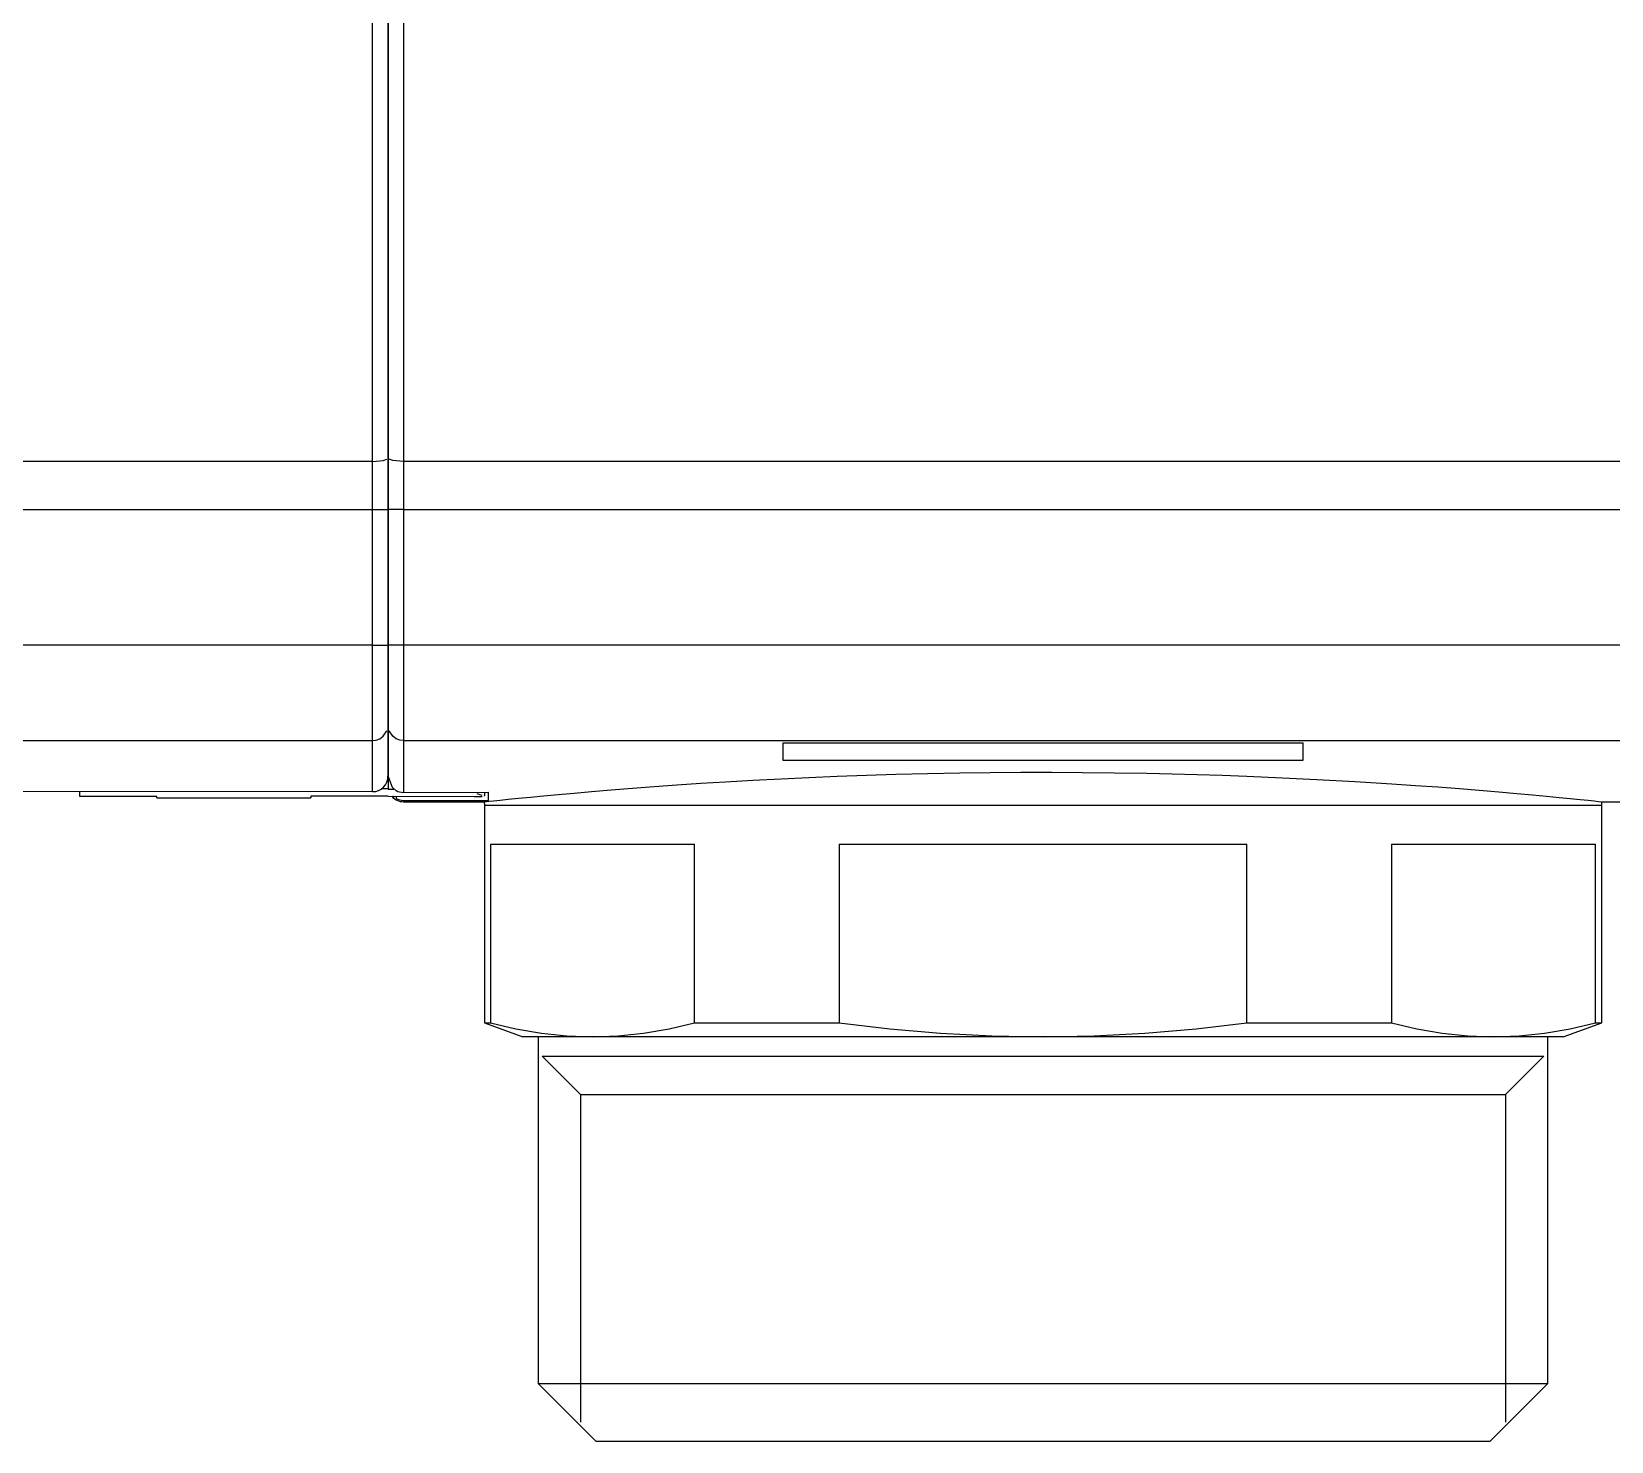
# Model space of a CAD drawing. Header units: millimetres. Extents: x 441156 to 441876, y 4514765 to 4515211.
# Drawn here: x 441490.2353 to 441490.4403, y 4514935.9841 to 4514936.167 of the extents above; entities that cross this region are included whole.
import ezdxf

# ---------------------------------------------------------------- set-up
doc = ezdxf.new("R2010")
doc.units = ezdxf.units.MM
doc.layers.add('Collettore SL', color=7, linetype='Continuous')
doc.layers.add('Piantone', color=5, linetype='Continuous')

msp = doc.modelspace()

# ---------------------------------------------------------------- linework, layer by layer
at = {"layer": 'Collettore SL', "color": 254, "linetype": 'Continuous'}
for p, q in [((441490.2795003174, 4514936.11122973), (441490.2795003174, 4514936.291894717)), ((441490.2815003174, 4514936.11164697), (441490.2815003174, 4514936.291477477)), ((441490.2815003174, 4514936.291477477), (441490.2815003174, 4514936.11164697)), ((441490.2835003174, 4514936.291894717), (441490.2835003174, 4514936.11122973)), ((441490.2795003174, 4514936.11122973), (441490.0335003174, 4514936.11122973)), ((441490.2795003174, 4514936.104971128), (441490.2795003174, 4514936.11122973)), ((441490.2815003174, 4514936.104971128), (441490.2815003174, 4514936.11164697)), ((441490.2815003174, 4514936.11164697), (441490.2815003174, 4514936.104971128)), ((441490.4615003174, 4514936.11122973), (441490.2835003174, 4514936.11122973)), ((441490.2835003174, 4514936.11122973), (441490.2835003174, 4514936.104971128)), ((441490.0335003174, 4514936.104971128), (441490.2795003174, 4514936.104971128)), ((441490.2795003174, 4514936.104971128), (441490.2815003174, 4514936.104971128)), ((441490.2795003174, 4514936.087359665), (441490.2795003174, 4514936.104971128)), ((441490.2835003174, 4514936.104971128), (441490.2815003174, 4514936.104971128)), ((441490.2815003174, 4514936.087359665), (441490.2815003174, 4514936.104971128)), ((441490.2815003174, 4514936.104971128), (441490.2815003174, 4514936.087359665)), ((441490.2835003174, 4514936.104971128), (441490.4615003174, 4514936.104971128)), ((441490.2835003174, 4514936.104971128), (441490.2835003174, 4514936.087359665)), ((441490.2795003174, 4514936.087359665), (441490.0335003174, 4514936.087359665)), ((441490.2795003174, 4514936.07500355), (441490.2795003174, 4514936.087359665)), ((441490.2795003174, 4514936.087359665), (441490.2815003174, 4514936.087359665)), ((441490.2835003174, 4514936.087359665), (441490.2815003174, 4514936.087359665)), ((441490.2815003174, 4514936.076980528), (441490.2815003174, 4514936.087359665)), ((441490.2815003174, 4514936.087359665), (441490.2815003174, 4514936.076980528)), ((441490.2835003174, 4514936.087359665), (441490.2835003174, 4514936.07500355)), ((441490.4615003174, 4514936.087359665), (441490.2835003174, 4514936.087359665)), ((441490.2815003174, 4514936.070375028), (441490.2815003174, 4514936.076980528)), ((441490.2815003174, 4514936.076980528), (441490.2815003174, 4514936.070375028)), ((441490.0335003174, 4514936.07500355), (441490.2795003174, 4514936.07500355)), ((441490.2795003174, 4514936.068370674), (441490.2795003174, 4514936.07500355)), ((441490.2835003174, 4514936.07500355), (441490.4615003174, 4514936.07500355)), ((441490.2835003174, 4514936.07500355), (441490.2835003174, 4514936.068274507)), ((441490.3327503175, 4514936.074716787), (441490.4002503174, 4514936.074716787)), ((441490.3327503175, 4514936.074716787), (441490.3327503175, 4514936.072442361)), ((441490.4002503174, 4514936.072442361), (441490.4002503174, 4514936.074716787)), ((441490.3327503175, 4514936.072442361), (441490.4002503174, 4514936.072442361)), ((441490.2815003174, 4514936.070335217), (441490.2815003174, 4514936.070375028)), ((441490.2815003174, 4514936.070335217), (441490.2815003174, 4514936.068718214)), ((441490.2795003174, 4514936.068370674), (441490.2290003175, 4514936.068357114)), ((441490.2415003174, 4514936.067758853), (441490.2415003174, 4514936.068360464)), ((441490.2515003174, 4514936.067758853), (441490.2415003174, 4514936.067758853)), ((441490.2515003174, 4514936.067561091), (441490.2515003174, 4514936.067758853)), ((441490.2515003174, 4514936.067561091), (441490.2715003174, 4514936.067561091)), ((441490.2815003174, 4514936.067764859), (441490.2715003174, 4514936.067764859)), ((441490.2715003174, 4514936.067764859), (441490.2715003174, 4514936.067561091)), ((441490.2815003174, 4514936.068718214), (441490.2806223028, 4514936.068718214)), ((441490.2815003174, 4514936.068718214), (441490.2815003174, 4514936.068711466)), ((441490.2815003174, 4514936.068711466), (441490.2822503168, 4514936.068713741)), ((441490.2815003174, 4514936.067764859), (441490.2926849187, 4514936.067750849)), ((441490.2825526534, 4514936.067763519), (441490.2825526534, 4514936.067478542)), ((441490.2835003174, 4514936.068274507), (441490.2945003174, 4514936.068308983)), ((441490.2940003175, 4514936.068307405), (441490.2940003175, 4514936.06787013)), ((441490.2940003175, 4514936.067781284), (441490.2940003175, 4514936.06787013)), ((441490.2945003174, 4514936.068308983), (441490.2945003174, 4514936.067225745)), ((441490.2835003174, 4514936.067238582), (441490.2835003174, 4514936.067061091)), ((441490.2835003174, 4514936.067238582), (441490.2945003174, 4514936.067225745)), ((441490.2835003174, 4514936.067061091), (441490.2939916097, 4514936.067061091)), ((441490.2939915734, 4514936.06706317), (441490.2939916097, 4514936.067061091)), ((441490.2939916097, 4514936.067061091), (441490.2945892185, 4514936.06712375)), ((441490.2939916097, 4514936.067061091), (441490.2940152916, 4514936.067061091)), ((441490.2939916097, 4514936.067061091), (441490.2940003175, 4514936.066562223)), ((441490.4390003174, 4514936.066562223), (441490.4390090262, 4514936.067061147)), ((441490.4390090252, 4514936.067061091), (441490.4615003174, 4514936.067061091))]:
    msp.add_line(p, q, dxfattribs=at)
for points in [[(441490.2795003174, 4514936.11122973, 0), (441490.2795701164, 4514936.111229984, 0), (441490.2796398304, 4514936.111230746, 0), (441490.2797093744, 4514936.111232015, 0), (441490.2797786637, 4514936.11123379, 0), (441490.2798476138, 4514936.111236068, 0), (441490.2799161408, 4514936.111238847, 0), (441490.2799841612, 4514936.111242124, 0), (441490.2800515922, 4514936.111245893, 0), (441490.2801183514, 4514936.111250151, 0), (441490.2801843577, 4514936.111254892, 0), (441490.2802495306, 4514936.111260111, 0), (441490.2803137907, 4514936.111265802, 0), (441490.2803770597, 4514936.111271957, 0), (441490.2804392605, 4514936.111278568, 0), (441490.2805003175, 4514936.11128563, 0), (441490.280560156, 4514936.111293131, 0), (441490.2806187032, 4514936.111301062, 0), (441490.2806758879, 4514936.111309416, 0), (441490.2807316404, 4514936.11131818, 0), (441490.2807858926, 4514936.111327345, 0), (441490.2808385786, 4514936.1113369, 0), (441490.2808896342, 4514936.111346832, 0), (441490.280938997, 4514936.11135713, 0), (441490.2809866071, 4514936.111367782, 0), (441490.2810324063, 4514936.111378773, 0), (441490.281076339, 4514936.111390091, 0), (441490.2811183514, 4514936.111401722, 0), (441490.2811583926, 4514936.111413652, 0), (441490.2811964136, 4514936.111425866, 0), (441490.2812323683, 4514936.11143835, 0), (441490.2812662126, 4514936.111451088, 0), (441490.2812979055, 4514936.111464064, 0), (441490.2813274083, 4514936.111477263, 0), (441490.2813546851, 4514936.111490669, 0), (441490.2813797027, 4514936.111504265, 0), (441490.2814024304, 4514936.111518036, 0), (441490.2814228408, 4514936.111531963, 0), (441490.2814409089, 4514936.11154603, 0), (441490.2814566126, 4514936.111560221, 0), (441490.2814699329, 4514936.111574517, 0), (441490.2814808536, 4514936.111588901, 0), (441490.2814893613, 4514936.111603356, 0), (441490.2814954455, 4514936.111617865, 0), (441490.2814990991, 4514936.111632409, 0), (441490.2815003174, 4514936.11164697, 0)], [(441490.2835003174, 4514936.11122973, 0), (441490.2834305185, 4514936.111229984, 0), (441490.2833608045, 4514936.111230746, 0), (441490.2832912605, 4514936.111232015, 0), (441490.2832219712, 4514936.11123379, 0), (441490.2831530211, 4514936.111236068, 0), (441490.2830844941, 4514936.111238847, 0), (441490.2830164736, 4514936.111242124, 0), (441490.2829490427, 4514936.111245893, 0), (441490.2828822834, 4514936.111250151, 0), (441490.2828162772, 4514936.111254892, 0), (441490.2827511043, 4514936.111260111, 0), (441490.2826868442, 4514936.111265802, 0), (441490.2826235751, 4514936.111271957, 0), (441490.2825613743, 4514936.111278568, 0), (441490.2825003174, 4514936.11128563, 0), (441490.2824404789, 4514936.111293131, 0), (441490.2823819316, 4514936.111301062, 0), (441490.2823247469, 4514936.111309416, 0), (441490.2822689945, 4514936.11131818, 0), (441490.2822147422, 4514936.111327345, 0), (441490.2821620562, 4514936.1113369, 0), (441490.2821110007, 4514936.111346832, 0), (441490.2820616378, 4514936.11135713, 0), (441490.2820140278, 4514936.111367782, 0), (441490.2819682286, 4514936.111378773, 0), (441490.2819242959, 4514936.111390091, 0), (441490.2818822835, 4514936.111401722, 0), (441490.2818422423, 4514936.111413652, 0), (441490.2818042213, 4514936.111425866, 0), (441490.2817682666, 4514936.11143835, 0), (441490.2817344223, 4514936.111451088, 0), (441490.2817027293, 4514936.111464064, 0), (441490.2816732265, 4514936.111477263, 0), (441490.2816459498, 4514936.111490669, 0), (441490.2816209322, 4514936.111504265, 0), (441490.2815982044, 4514936.111518036, 0), (441490.2815777941, 4514936.111531963, 0), (441490.281559726, 4514936.11154603, 0), (441490.2815440223, 4514936.111560221, 0), (441490.2815307019, 4514936.111574517, 0), (441490.2815197813, 4514936.111588901, 0), (441490.2815112736, 4514936.111603356, 0), (441490.2815051893, 4514936.111617865, 0), (441490.2815015358, 4514936.111632409, 0), (441490.2815003174, 4514936.11164697, 0)], [(441490.2795003174, 4514936.07500355, 0), (441490.2795701164, 4514936.075004755, 0), (441490.2796398304, 4514936.075008366, 0), (441490.2797093744, 4514936.075014381, 0), (441490.2797786637, 4514936.075022791, 0), (441490.2798476138, 4514936.075033586, 0), (441490.2799161408, 4514936.075046752, 0), (441490.2799841612, 4514936.075062275, 0), (441490.2800515922, 4514936.075080135, 0), (441490.2801183514, 4514936.07510031, 0), (441490.2801843577, 4514936.075122776, 0), (441490.2802495306, 4514936.075147506, 0), (441490.2803137907, 4514936.07517447, 0), (441490.2803770597, 4514936.075203632, 0), (441490.2804392605, 4514936.075234961, 0), (441490.2805003175, 4514936.075268415, 0), (441490.280560156, 4514936.075303956, 0), (441490.2806187032, 4514936.075341539, 0), (441490.2806758879, 4514936.07538112, 0), (441490.2807316404, 4514936.075422648, 0), (441490.2807858926, 4514936.075466075, 0), (441490.2808385786, 4514936.075511348, 0), (441490.2808896342, 4514936.075558409, 0), (441490.280938997, 4514936.075607204, 0), (441490.2809866071, 4514936.075657672, 0), (441490.2810324063, 4514936.075709752, 0), (441490.281076339, 4514936.075763379, 0), (441490.2811183514, 4514936.07581849, 0), (441490.2811583926, 4514936.075875017, 0), (441490.2811964136, 4514936.07593289, 0), (441490.2812323683, 4514936.075992039, 0), (441490.2812662126, 4514936.076052394, 0), (441490.2812979055, 4514936.076113879, 0), (441490.2813274083, 4514936.076176419, 0), (441490.2813546851, 4514936.07623994, 0), (441490.2813797027, 4514936.076304362, 0), (441490.2814024304, 4514936.076369609, 0), (441490.2814228408, 4514936.076435599, 0), (441490.2814409089, 4514936.076502254, 0), (441490.2814566126, 4514936.076569492, 0), (441490.2814699329, 4514936.07663723, 0), (441490.2814808536, 4514936.076705387, 0), (441490.2814893613, 4514936.076773878, 0), (441490.2814954455, 4514936.076842622, 0), (441490.2814990991, 4514936.076911533, 0), (441490.2815003174, 4514936.076980528, 0)], [(441490.2835003174, 4514936.07500355, 0), (441490.2834305185, 4514936.075004755, 0), (441490.2833608045, 4514936.075008366, 0), (441490.2832912605, 4514936.075014381, 0), (441490.2832219712, 4514936.075022791, 0), (441490.2831530211, 4514936.075033586, 0), (441490.2830844941, 4514936.075046752, 0), (441490.2830164736, 4514936.075062275, 0), (441490.2829490427, 4514936.075080135, 0), (441490.2828822834, 4514936.07510031, 0), (441490.2828162772, 4514936.075122776, 0), (441490.2827511043, 4514936.075147506, 0), (441490.2826868442, 4514936.07517447, 0), (441490.2826235751, 4514936.075203632, 0), (441490.2825613743, 4514936.075234961, 0), (441490.2825003174, 4514936.075268415, 0), (441490.2824404789, 4514936.075303956, 0), (441490.2823819316, 4514936.075341539, 0), (441490.2823247469, 4514936.07538112, 0), (441490.2822689945, 4514936.075422648, 0), (441490.2822147422, 4514936.075466075, 0), (441490.2821620562, 4514936.075511348, 0), (441490.2821110007, 4514936.075558409, 0), (441490.2820616378, 4514936.075607204, 0), (441490.2820140278, 4514936.075657672, 0), (441490.2819682286, 4514936.075709752, 0), (441490.2819242959, 4514936.075763379, 0), (441490.2818822835, 4514936.07581849, 0), (441490.2818422423, 4514936.075875017, 0), (441490.2818042213, 4514936.07593289, 0), (441490.2817682666, 4514936.075992039, 0), (441490.2817344223, 4514936.076052394, 0), (441490.2817027293, 4514936.076113879, 0), (441490.2816732265, 4514936.076176419, 0), (441490.2816459498, 4514936.07623994, 0), (441490.2816209322, 4514936.076304362, 0), (441490.2815982044, 4514936.076369609, 0), (441490.2815777941, 4514936.076435599, 0), (441490.281559726, 4514936.076502254, 0), (441490.2815440223, 4514936.076569492, 0), (441490.2815307019, 4514936.07663723, 0), (441490.2815197813, 4514936.076705387, 0), (441490.2815112736, 4514936.076773878, 0), (441490.2815051893, 4514936.076842622, 0), (441490.2815015358, 4514936.076911533, 0), (441490.2815003174, 4514936.076980528, 0)], [(441490.2815003174, 4514936.070335217, 0), (441490.2815003804, 4514936.070318632, 0), (441490.2815056703, 4514936.070182429, 0), (441490.2815195526, 4514936.070046126, 0), (441490.2815423468, 4514936.069909186, 0), (441490.2815742336, 4514936.069772641, 0), (441490.2816243692, 4514936.06961132, 0), (441490.2816885037, 4514936.069451399, 0), (441490.2817686018, 4514936.069291642, 0), (441490.2818148342, 4514936.06921267, 0), (441490.2818651337, 4514936.06913493, 0), (441490.281938398, 4514936.069033919, 0), (441490.2820196488, 4514936.068935473, 0), (441490.282110401, 4514936.068839069, 0), (441490.2821592088, 4514936.068792229, 0), (441490.2822100589, 4514936.068746718, 0), (441490.2822883028, 4514936.068682629, 0), (441490.2823711828, 4514936.068621815, 0), (441490.2824150373, 4514936.068592328, 0), (441490.2824598176, 4514936.068564013, 0), (441490.2825058571, 4514936.068536708, 0), (441490.2825526534, 4514936.068510749, 0)], [(441490.2945892185, 4514936.06712375, 0), (441490.2952104384, 4514936.06718834, 0), (441490.2960453463, 4514936.067274276, 0), (441490.2970964386, 4514936.067381038, 0), (441490.298424017, 4514936.067513613, 0), (441490.2999840857, 4514936.067666165, 0), (441490.301671484, 4514936.067827223, 0), (441490.303560786, 4514936.068002684, 0), (441490.305654757, 4514936.068191141, 0), (441490.3078997681, 4514936.068386163, 0), (441490.3104637159, 4514936.068599987, 0), (441490.3132242098, 4514936.06881958, 0), (441490.3160199161, 4514936.069030735, 0), (441490.3189789212, 4514936.069241893, 0), (441490.3221036117, 4514936.069451097, 0), (441490.325315644, 4514936.069651384, 0), (441490.3288486517, 4514936.069854381, 0), (441490.3325218939, 4514936.070046199, 0), (441490.3361114688, 4514936.070214687, 0), (441490.3398060053, 4514936.070368513, 0), (441490.3436070962, 4514936.070506022, 0), (441490.3474198406, 4514936.070622796, 0), (441490.3515183358, 4514936.07072468, 0), (441490.3556824283, 4514936.070803095, 0), (441490.3596416479, 4514936.070854181, 0), (441490.3636341754, 4514936.070882525, 0), (441490.367660487, 4514936.07088754, 0), (441490.3716211625, 4514936.070869379, 0), (441490.375795346, 4514936.070825453, 0), (441490.379952086, 4514936.070756436, 0), (441490.3832478067, 4514936.070683796, 0), (441490.3865140514, 4514936.070596172, 0), (441490.3897577133, 4514936.07049376, 0), (441490.3929568306, 4514936.070377732, 0)], [(441490.3929568306, 4514936.070377732, 0), (441490.392970412, 4514936.070377207, 0), (441490.3975698105, 4514936.07018418, 0), (441490.4020409025, 4514936.06996702, 0), (441490.4070215593, 4514936.069690886, 0), (441490.4117674167, 4514936.069394246, 0), (441490.4148255996, 4514936.069185782, 0), (441490.4177448048, 4514936.068974148, 0), (441490.420523199, 4514936.068761262, 0), (441490.4230950312, 4514936.068554251, 0), (441490.4256298288, 4514936.068340868, 0), (441490.4279730386, 4514936.06813536, 0), (441490.4300023333, 4514936.067950984, 0), (441490.4318433965, 4514936.067778573, 0), (441490.4334935733, 4514936.067619891, 0), (441490.4349150618, 4514936.067480057, 0), (441490.4361945707, 4514936.067351703, 0), (441490.4372420713, 4514936.067244871, 0), (441490.438011359, 4514936.067165409, 0), (441490.4385646821, 4514936.067107729, 0), (441490.4388989698, 4514936.067072669, 0), (441490.439009022, 4514936.067061092, 0)], [(441490.2926849187, 4514936.067750849, 0), (441490.2927887762, 4514936.067750823, 0), (441490.2928923685, 4514936.067750999, 0), (441490.2929979389, 4514936.067751391, 0), (441490.2931017014, 4514936.067751994, 0), (441490.2932000724, 4514936.067752779, 0), (441490.2932953424, 4514936.067753756, 0), (441490.2933894379, 4514936.067754957, 0), (441490.293478868, 4514936.067756347, 0), (441490.2935606733, 4514936.067757875, 0), (441490.2936368918, 4514936.067759564, 0), (441490.2937089166, 4514936.067761465, 0), (441490.2937739451, 4514936.067763516, 0), (441490.2938299723, 4514936.067765642, 0), (441490.2938785549, 4514936.067767886, 0), (441490.2939203965, 4514936.067770303, 0), (441490.2939536971, 4514936.067772815, 0), (441490.2939738538, 4514936.067774862, 0), (441490.2939883864, 4514936.067776948, 0), (441490.2939973276, 4514936.067779105, 0), (441490.2940003175, 4514936.067781284, 0)], [(441490.2930052925, 4514936.068141596, 0), (441490.2930969506, 4514936.068049547, 0), (441490.2932320389, 4514936.06800056, 0), (441490.293426945, 4514936.067954407, 0), (441490.2936836811, 4514936.067910794, 0), (441490.2940003175, 4514936.06787013, 0)]]:
    msp.add_polyline3d(points, dxfattribs=at)
for centre, radius, start, end in [((441490.2794967635, 4514936.070371544), 0.002002029928244164, 270.1017683447124, 0.09961835923514178), ((441490.2835003174, 4514936.069061091), 0.00199999999999978, 220.4226201726251, 270), ((441490.2835217603, 4514936.069278404), 0.00204410661497012, 227.8089531991564, 241.7004568251178), ((441490.283493664, 4514936.070267828), 0.00199327522638848, 241.8285542301604, 270.1912453649883), ((441490.2835030103, 4514936.069239937), 0.002001396405594269, 241.6510016179976, 269.9229079784191)]:
    msp.add_arc(centre, radius, start, end, dxfattribs=at)
at = {"layer": 'Piantone', "color": 254, "linetype": 'Continuous'}
for p, q in [((441490.4390003174, 4514936.066562223), (441490.2940003175, 4514936.066562223)), ((441490.2940003175, 4514936.066562223), (441490.2940003175, 4514936.038382079)), ((441490.4390003174, 4514936.066562223), (441490.2940003175, 4514936.066562223)), ((441490.4390003174, 4514936.038382079), (441490.4390003174, 4514936.066562223)), ((441490.2948148461, 4514936.061562227), (441490.3212723592, 4514936.061562227)), ((441490.2948148461, 4514936.061562227), (441490.2948148461, 4514936.038382079)), ((441490.3212723592, 4514936.038382079), (441490.3212723592, 4514936.061562227)), ((441490.3400428043, 4514936.061562227), (441490.3929578306, 4514936.061562227)), ((441490.3400428043, 4514936.061562227), (441490.3400428043, 4514936.038382079)), ((441490.3929578306, 4514936.038382079), (441490.3929578306, 4514936.061562227)), ((441490.4117282756, 4514936.061562227), (441490.4381857887, 4514936.061562227)), ((441490.4117282756, 4514936.061562227), (441490.4117282756, 4514936.038382079)), ((441490.4381857887, 4514936.038382079), (441490.4381857887, 4514936.061562227)), ((441490.2940003175, 4514936.038382079), (441490.2948148461, 4514936.038382079)), ((441490.2940003175, 4514936.038382079), (441490.2990003175, 4514936.036562227)), ((441490.3212723592, 4514936.038382079), (441490.3400428043, 4514936.038382079)), ((441490.3929578306, 4514936.038382079), (441490.4117282756, 4514936.038382079)), ((441490.4340003174, 4514936.036562227), (441490.4390003174, 4514936.038382079)), ((441490.4381857887, 4514936.038382079), (441490.4390003174, 4514936.038382079)), ((441490.3080436027, 4514936.036562227), (441490.2990003175, 4514936.036562227)), ((441490.3010003174, 4514936.036562227), (441490.3010003174, 4514935.991562227)), ((441490.3665003174, 4514936.036562227), (441490.3080436027, 4514936.036562227)), ((441490.4249570322, 4514936.036562227), (441490.3665003174, 4514936.036562227)), ((441490.4340003174, 4514936.036562227), (441490.4249570322, 4514936.036562227)), ((441490.4320003174, 4514935.991562227), (441490.4320003174, 4514936.036562227)), ((441490.3015003175, 4514936.034062227), (441490.3065003174, 4514936.029062227)), ((441490.3015003175, 4514936.034062227), (441490.4315003174, 4514936.034062227)), ((441490.4315003174, 4514936.034062227), (441490.4265003175, 4514936.029062227)), ((441490.3065003174, 4514936.029062227), (441490.3065003174, 4514935.986562227)), ((441490.3065003174, 4514936.029062227), (441490.4265003175, 4514936.029062227)), ((441490.4265003175, 4514936.029062227), (441490.4265003175, 4514935.986562227)), ((441490.3010003174, 4514935.991562227), (441490.3085003174, 4514935.984062227)), ((441490.3010003174, 4514935.991562227), (441490.4320003174, 4514935.991562227)), ((441490.4245003174, 4514935.984062227), (441490.4320003174, 4514935.991562227)), ((441490.4245003174, 4514935.984062227), (441490.3085003174, 4514935.984062227))]:
    msp.add_line(p, q, dxfattribs=at)
for points in [[(441490.2948148461, 4514936.038382079, 0), (441490.2981007221, 4514936.037606192, 0), (441490.3014001045, 4514936.03703368, 0), (441490.3047177509, 4514936.036681227, 0), (441490.3080436027, 4514936.036562227, 0)], [(441490.3080436027, 4514936.036562227, 0), (441490.3113507918, 4514936.036679898, 0), (441490.314657981, 4514936.037029595, 0), (441490.3179687849, 4514936.037602554, 0), (441490.3212723592, 4514936.038382079, 0)], [(441490.3400428043, 4514936.038382079, 0), (441490.3466145563, 4514936.037606192, 0), (441490.3532133212, 4514936.03703368, 0), (441490.3598486139, 4514936.036681227, 0), (441490.3665003174, 4514936.036562227, 0)], [(441490.3665003174, 4514936.036562227, 0), (441490.3731146957, 4514936.036679898, 0), (441490.379729074, 4514936.037029595, 0), (441490.386350682, 4514936.037602554, 0), (441490.3929578306, 4514936.038382079, 0)], [(441490.4117282756, 4514936.038382079, 0), (441490.4150141516, 4514936.037606192, 0), (441490.4183135341, 4514936.03703368, 0), (441490.4216311804, 4514936.036681227, 0), (441490.4249570322, 4514936.036562227, 0)], [(441490.4249570322, 4514936.036562227, 0), (441490.4282642214, 4514936.036679898, 0), (441490.4315714104, 4514936.037029595, 0), (441490.4348822145, 4514936.037602554, 0), (441490.4381857887, 4514936.038382079, 0)]]:
    msp.add_polyline3d(points, dxfattribs=at)

doc.saveas('drawing.dxf')
